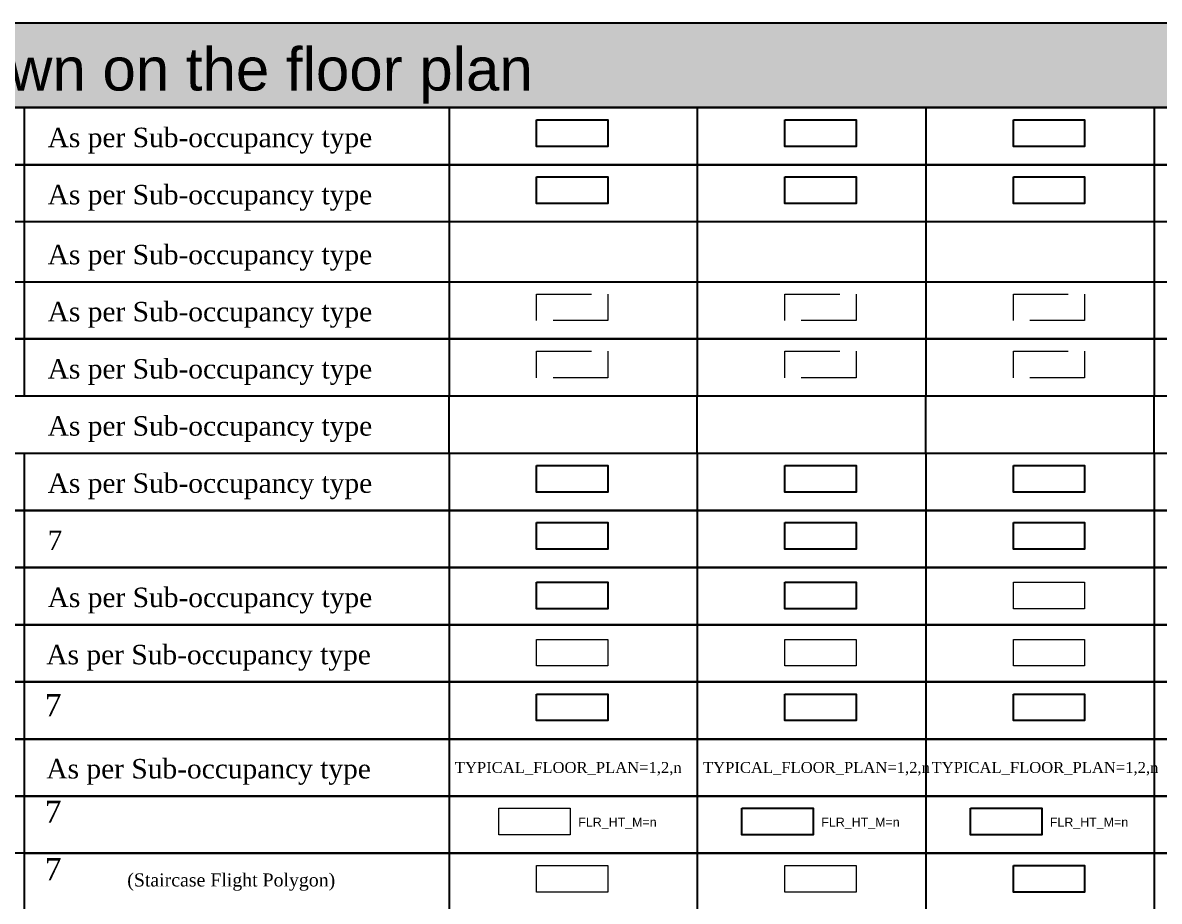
# Model space of a CAD drawing. Header units: millimetres. Extents: x -9481 to -9286, y 28719 to 28853.
# Drawn here: x -9461.74 to -9451.39, y 28793.42 to 28801.42 of the extents above; entities that cross this region are included whole.
import ezdxf

# ---------------------------------------------------------------- set-up
doc = ezdxf.new("R2010")
doc.units = ezdxf.units.MM
doc.linetypes.add('CONTINULUS', pattern=[0])
doc.linetypes.add('DASHED', pattern=[0.75, 0.5, -0.25])
for name, color, linetype in [('BLK_1_FLR_-2_BLT_UP_AREA_ADD', 7, 'Continuous'), ('BLK_1_FLR_0_APPROVED_CONSTRUCTION', 7, 'Continuous'), ('BLK_1_FLR_0_CARPET_AREA', 25, 'Continuous'), ('BLK_1_FLR_0_DEMOLITION_AREA', 7, 'Continuous'), ('BLK_1_FLR_0_ROOF_AREA', 7, 'Continuous'), ('BLK_1_FLR_1_APPROVED_CONSTRUCTION', 7, 'Continuous'), ('BLK_1_FLR_1_CARPET_AREA', 25, 'Continuous'), ('BLK_1_FLR_1_DEMOLITION_AREA', 7, 'Continuous'), ('BLK_1_FLR_1_ROOF_AREA', 7, 'Continuous'), ('BLK_1_FLR_2_APPROVED_CONSTRUCTION', 7, 'Continuous'), ('BLK_1_FLR_2_DEMOLITION_AREA', 7, 'Continuous'), ('BLK_1_FLR_2_ROOF_AREA', 7, 'Continuous'), ('BLK_1_PLANTATION_GREENSTRIP', 7, 'Continuous'), ('HATCH', 7, 'Continuous')]:
    doc.layers.add(name, color=color, linetype=linetype)
for name, color, linetype, plot in [('BLK_1_FLR_0_BLT_UP_AREA', 25, 'Continuous', False), ('BLK_1_FLR_0_BLT_UP_AREA_DEDUCT', 25, 'Continuous', False), ('BLK_1_FLR_1_BLT_UP_AREA', 25, 'Continuous', False), ('BLK_1_FLR_1_BLT_UP_AREA_DEDUCT', 25, 'Continuous', False), ('BLK_1_FLR_1_STAIR_1', 1, 'Continuous', False), ('BLK_1_FLR_2_BLT_UP_AREA', 7, 'Continuous', False), ('BLK_1_FLR_2_BLT_UP_AREA_DEDUCT', 7, 'Continuous', False), ('BLK_1_FLR_2_STAIR_1', 1, 'Continuous', False), ('BLK_1_FLR_2_STAIR_1_FLIGHT_1', 7, 'Continuous', False)]:
    doc.layers.add(name, color=color, linetype=linetype, plot=plot)
for name, color, linetype, lineweight in [('BLK_1_FLR_0_BLT_UP_AREA_DEDUCT_EXISTING', 11, 'DASHED', 9), ('BLK_1_FLR_0_BLT_UP_AREA_EXISTING', 11, 'DASHED', 9), ('BLK_1_FLR_0_CRPT_AREA_DEDUCT', 7, 'Continuous', 0), ('BLK_1_FLR_0_STAIR_1', 7, 'Continuous', 0), ('BLK_1_FLR_0_STAIR_1_FLIGHT_1', 7, 'Continuous', 0), ('BLK_1_FLR_1_BLT_UP_AREA_DEDUCT_EXISTING', 11, 'DASHED', 9), ('BLK_1_FLR_1_BLT_UP_AREA_EXISTING', 11, 'DASHED', 9), ('BLK_1_FLR_1_CRPT_AREA_DEDUCT', 7, 'Continuous', 0), ('BLK_1_FLR_1_STAIR_1_FLIGHT_1', 7, 'Continuous', 0), ('BLK_1_FLR_2_BLT_UP_AREA_DEDUCT_EXISTING', 11, 'DASHED', 9), ('BLK_1_FLR_2_BLT_UP_AREA_EXISTING', 11, 'DASHED', 9), ('BLK_1_FLR_2_CARPET_AREA', 7, 'Continuous', 0), ('BLK_1_FLR_2_CRPT_AREA_DEDUCT', 7, 'Continuous', 0)]:
    doc.layers.add(name, color=color, linetype=linetype, lineweight=lineweight)
doc.styles.add('MtXpl_Georgia', font='georgiab.ttf')
doc.styles.get("Standard").update_dxf_attribs({"font": 'arial.ttf', "height": 0.25})
doc.styles.add('TNR', font='times.ttf', dxfattribs={"height": 0.5})

# ---------------------------------------------------------------- blocks, each defined once
blk = doc.blocks.new('H2')
at = {"layer": 'HATCH', "linetype": 'CONTINULUS', "ltscale": 0.05}
h = blk.add_hatch(color=241, dxfattribs=at)
h.dxf.hatch_style = 1
h.paths.add_polyline_path([(-9435.455, 28804.6), (-9435.455, 28803.827), (-9396.427, 28803.827), (-9396.427, 28804.6)])
blk.add_lwpolyline([(-9435.455, 28804.6), (-9396.427, 28804.6), (-9396.427, 28803.827), (-9435.455, 28803.827), (-9435.455, 28804.6)], close=True)
at = {"color": 18, "insert": (-9420.014, 28804.373), "char_height": 0.39118, "attachment_point": 1}
blk.add_mtext_dynamic_manual_height_columns('Layers to be drawn on the floor plan', width=11.88863, gutter_width=1.633, heights=[0], dxfattribs=at)

msp = doc.modelspace()

# ---------------------------------------------------------------- linework, layer by layer
for p, q in [((-9461.732, 28800.646), (-9461.732, 28800.123)), ((-9457.862, 28800.646), (-9457.862, 28800.125)), ((-9455.602, 28800.646), (-9455.602, 28800.125)), ((-9453.521, 28800.646), (-9453.521, 28800.125)), ((-9451.44, 28800.646), (-9451.44, 28800.125)), ((-9461.732, 28800.125), (-9461.732, 28799.603)), ((-9457.862, 28800.125), (-9457.862, 28799.604)), ((-9455.602, 28800.125), (-9455.602, 28799.604)), ((-9453.521, 28800.125), (-9453.521, 28799.604)), ((-9451.44, 28800.125), (-9451.44, 28799.604)), ((-9461.732, 28799.059), (-9461.732, 28798.536)), ((-9457.862, 28799.059), (-9457.862, 28798.538)), ((-9455.602, 28799.059), (-9455.602, 28798.538)), ((-9453.521, 28799.059), (-9453.521, 28798.538)), ((-9451.44, 28799.059), (-9451.44, 28798.538)), ((-9461.732, 28798.538), (-9461.732, 28798.016)), ((-9457.862, 28798.538), (-9457.862, 28798.017)), ((-9455.602, 28798.538), (-9455.602, 28798.017)), ((-9453.521, 28798.538), (-9453.521, 28798.017)), ((-9451.44, 28798.538), (-9451.44, 28798.017)), ((-9461.732, 28797.497), (-9461.732, 28796.975)), ((-9457.862, 28797.497), (-9457.862, 28796.976)), ((-9455.602, 28797.497), (-9455.602, 28796.976)), ((-9453.521, 28797.497), (-9453.521, 28796.976)), ((-9451.44, 28797.497), (-9451.44, 28796.976)), ((-9461.732, 28796.976), (-9461.732, 28796.454)), ((-9457.862, 28796.976), (-9457.862, 28796.455)), ((-9455.602, 28796.976), (-9455.602, 28796.455)), ((-9453.521, 28796.976), (-9453.521, 28796.455)), ((-9451.44, 28796.976), (-9451.44, 28796.455)), ((-9461.732, 28796.455), (-9461.732, 28795.933)), ((-9457.862, 28796.455), (-9457.862, 28795.935)), ((-9455.602, 28796.455), (-9455.602, 28795.414)), ((-9453.521, 28796.455), (-9453.521, 28795.414)), ((-9451.44, 28796.455), (-9451.44, 28795.414)), ((-9461.732, 28795.935), (-9461.732, 28795.413)), ((-9457.862, 28795.935), (-9457.862, 28795.414)), ((-9461.732, 28795.414), (-9461.732, 28794.892)), ((-9457.862, 28795.414), (-9457.862, 28794.893)), ((-9455.602, 28795.414), (-9455.602, 28794.893)), ((-9453.521, 28795.414), (-9453.521, 28794.893)), ((-9451.44, 28795.414), (-9451.44, 28794.893)), ((-9461.732, 28794.893), (-9461.732, 28794.892)), ((-9461.732, 28794.893), (-9461.732, 28794.371)), ((-9457.862, 28794.893), (-9457.862, 28794.373)), ((-9455.602, 28794.893), (-9455.602, 28794.373)), ((-9453.521, 28794.893), (-9453.521, 28794.373)), ((-9451.44, 28794.893), (-9451.44, 28794.373)), ((-9461.732, 28794.373), (-9461.732, 28793.851)), ((-9461.732, 28794.373), (-9461.732, 28794.371)), ((-9457.862, 28794.373), (-9457.862, 28793.852)), ((-9455.602, 28794.373), (-9455.602, 28793.852)), ((-9453.521, 28794.373), (-9453.521, 28793.852)), ((-9451.44, 28794.373), (-9451.44, 28793.852)), ((-9461.732, 28793.852), (-9461.732, 28793.33)), ((-9457.862, 28793.852), (-9457.862, 28793.332)), ((-9455.602, 28793.852), (-9455.602, 28793.332)), ((-9453.521, 28793.852), (-9453.521, 28793.332)), ((-9451.44, 28793.852), (-9451.44, 28793.332))]:
    msp.add_line(p, q)
at = {"color": 7, "linetype": 'CONTINULUS', "ltscale": 0.05}
for p, q in [((-9461.732, 28799.604), (-9461.732, 28799.059)), ((-9457.862, 28799.604), (-9457.862, 28799.059)), ((-9455.602, 28799.604), (-9455.602, 28799.059)), ((-9453.521, 28799.604), (-9453.521, 28799.059)), ((-9451.44, 28799.604), (-9451.44, 28799.059))]:
    msp.add_line(p, q, dxfattribs=at)
for points in [[(-9481.258, 28800.125), (-9481.258, 28800.646), (-9442.23, 28800.646), (-9442.23, 28800.125), (-9470.864, 28800.125)], [(-9470.864, 28800.125), (-9442.23, 28800.125), (-9442.23, 28799.604), (-9481.258, 28799.604), (-9481.258, 28800.646)], [(-9481.258, 28798.538), (-9481.258, 28799.059), (-9442.23, 28799.059), (-9442.23, 28798.538), (-9470.864, 28798.538)], [(-9470.864, 28798.538), (-9442.23, 28798.538), (-9442.23, 28798.017), (-9470.864, 28798.017)], [(-9481.258, 28796.976), (-9481.258, 28797.497), (-9442.23, 28797.497), (-9442.23, 28796.976), (-9481.258, 28796.976)], [(-9481.258, 28796.455), (-9481.258, 28796.976), (-9442.23, 28796.976), (-9442.23, 28796.455), (-9481.258, 28796.455)], [(-9481.258, 28795.935), (-9481.258, 28796.455), (-9442.23, 28796.455), (-9442.23, 28795.935), (-9470.864, 28795.935)], [(-9470.864, 28795.935), (-9442.23, 28795.935), (-9442.23, 28795.414), (-9481.258, 28795.414)], [(-9481.258, 28793.852), (-9481.258, 28794.373), (-9442.23, 28794.373), (-9442.23, 28793.852), (-9470.864, 28793.852)], [(-9461.732, 28793.852), (-9442.23, 28793.852), (-9442.23, 28793.332), (-9461.732, 28793.332)]]:
    msp.add_lwpolyline(points)
for points in [[(-9481.258, 28795.414), (-9442.23, 28795.414), (-9442.23, 28794.893), (-9481.258, 28794.893), (-9481.258, 28795.414)], [(-9481.258, 28794.893), (-9442.23, 28794.893), (-9442.23, 28794.373), (-9481.258, 28794.373), (-9481.258, 28794.893)]]:
    msp.add_lwpolyline(points, close=True)
at = {"layer": 'BLK_1_FLR_-2_BLT_UP_AREA_ADD', "color": 7, "linetype": 'CONTINULUS', "ltscale": 0.05}
for p, q in [((-9457.862, 28797.497), (-9457.862, 28798.017)), ((-9455.602, 28797.497), (-9455.602, 28798.017)), ((-9453.521, 28797.497), (-9453.521, 28798.017)), ((-9451.44, 28797.497), (-9451.44, 28798.017))]:
    msp.add_line(p, q, dxfattribs=at)
at = {"layer": 'BLK_1_FLR_0_APPROVED_CONSTRUCTION', "color": 11}
msp.add_lwpolyline([(-9457.064, 28797.386), (-9456.415, 28797.386), (-9456.415, 28797.143), (-9457.064, 28797.143)], close=True, dxfattribs=at)
at = {"layer": 'BLK_1_FLR_0_BLT_UP_AREA', "color": 11}
msp.add_lwpolyline([(-9457.064, 28800.534), (-9456.415, 28800.534), (-9456.415, 28800.292), (-9457.064, 28800.292)], close=True, dxfattribs=at)
at = {"layer": 'BLK_1_FLR_0_BLT_UP_AREA_DEDUCT', "color": 11}
msp.add_lwpolyline([(-9457.064, 28800.014), (-9456.415, 28800.014), (-9456.415, 28799.772), (-9457.064, 28799.772)], close=True, dxfattribs=at)
at = {"layer": 'BLK_1_FLR_0_BLT_UP_AREA_DEDUCT_EXISTING', "color": 11}
msp.add_lwpolyline([(-9457.064, 28798.427), (-9456.415, 28798.427), (-9456.415, 28798.185), (-9457.064, 28798.185)], close=True, dxfattribs=at)
at = {"layer": 'BLK_1_FLR_0_BLT_UP_AREA_EXISTING', "color": 11}
msp.add_lwpolyline([(-9457.064, 28798.947), (-9456.415, 28798.947), (-9456.415, 28798.705), (-9457.064, 28798.705)], close=True, dxfattribs=at)
at = {"layer": 'BLK_1_FLR_0_CARPET_AREA', "color": 11}
msp.add_lwpolyline([(-9457.064, 28796.322), (-9456.415, 28796.322), (-9456.415, 28796.08), (-9457.064, 28796.08)], close=True, dxfattribs=at)
at = {"layer": 'BLK_1_FLR_0_CRPT_AREA_DEDUCT', "color": 11}
msp.add_lwpolyline([(-9457.064, 28795.801), (-9456.415, 28795.801), (-9456.415, 28795.559), (-9457.064, 28795.559)], close=True, dxfattribs=at)
at = {"layer": 'BLK_1_FLR_0_DEMOLITION_AREA', "color": 7}
msp.add_lwpolyline([(-9457.064, 28796.865), (-9456.415, 28796.865), (-9456.415, 28796.623), (-9457.064, 28796.623)], close=True, dxfattribs=at)
at = {"layer": 'BLK_1_FLR_0_ROOF_AREA', "linetype": 'CONTINULUS', "ltscale": 0.05}
msp.add_lwpolyline([(-9457.064, 28795.303), (-9456.415, 28795.303), (-9456.415, 28795.061), (-9457.064, 28795.061)], close=True, dxfattribs=at)
at = {"layer": 'BLK_1_FLR_0_STAIR_1'}
msp.add_lwpolyline([(-9457.409, 28794.262), (-9456.76, 28794.262), (-9456.76, 28794.02), (-9457.409, 28794.02)], close=True, dxfattribs=at)
at = {"layer": 'BLK_1_FLR_0_STAIR_1_FLIGHT_1'}
msp.add_lwpolyline([(-9457.064, 28793.741), (-9456.415, 28793.741), (-9456.415, 28793.499), (-9457.064, 28793.499)], close=True, dxfattribs=at)
at = {"layer": 'BLK_1_FLR_1_APPROVED_CONSTRUCTION', "color": 11}
msp.add_lwpolyline([(-9454.804, 28797.386), (-9454.154, 28797.386), (-9454.154, 28797.143), (-9454.804, 28797.143)], close=True, dxfattribs=at)
at = {"layer": 'BLK_1_FLR_1_BLT_UP_AREA', "color": 11}
msp.add_lwpolyline([(-9454.804, 28800.534), (-9454.154, 28800.534), (-9454.154, 28800.292), (-9454.804, 28800.292)], close=True, dxfattribs=at)
at = {"layer": 'BLK_1_FLR_1_BLT_UP_AREA_DEDUCT', "color": 11}
msp.add_lwpolyline([(-9454.804, 28800.014), (-9454.154, 28800.014), (-9454.154, 28799.772), (-9454.804, 28799.772)], close=True, dxfattribs=at)
at = {"layer": 'BLK_1_FLR_1_BLT_UP_AREA_DEDUCT_EXISTING', "color": 11}
msp.add_lwpolyline([(-9454.804, 28798.427), (-9454.154, 28798.427), (-9454.154, 28798.185), (-9454.804, 28798.185)], close=True, dxfattribs=at)
at = {"layer": 'BLK_1_FLR_1_BLT_UP_AREA_EXISTING', "color": 11}
msp.add_lwpolyline([(-9454.804, 28798.947), (-9454.154, 28798.947), (-9454.154, 28798.705), (-9454.804, 28798.705)], close=True, dxfattribs=at)
at = {"layer": 'BLK_1_FLR_1_CARPET_AREA', "color": 11}
msp.add_lwpolyline([(-9454.804, 28796.322), (-9454.154, 28796.322), (-9454.154, 28796.08), (-9454.804, 28796.08)], close=True, dxfattribs=at)
at = {"layer": 'BLK_1_FLR_1_CRPT_AREA_DEDUCT', "color": 11}
msp.add_lwpolyline([(-9454.804, 28795.801), (-9454.154, 28795.801), (-9454.154, 28795.559), (-9454.804, 28795.559)], close=True, dxfattribs=at)
at = {"layer": 'BLK_1_FLR_1_DEMOLITION_AREA', "color": 7}
msp.add_lwpolyline([(-9454.804, 28796.865), (-9454.154, 28796.865), (-9454.154, 28796.623), (-9454.804, 28796.623)], close=True, dxfattribs=at)
at = {"layer": 'BLK_1_FLR_1_ROOF_AREA', "linetype": 'CONTINULUS', "ltscale": 0.05}
msp.add_lwpolyline([(-9454.804, 28795.303), (-9454.154, 28795.303), (-9454.154, 28795.061), (-9454.804, 28795.061)], close=True, dxfattribs=at)
at = {"layer": 'BLK_1_FLR_1_STAIR_1', "color": 7}
msp.add_lwpolyline([(-9455.195, 28794.262), (-9454.546, 28794.262), (-9454.546, 28794.02), (-9455.195, 28794.02)], close=True, dxfattribs=at)
at = {"layer": 'BLK_1_FLR_1_STAIR_1_FLIGHT_1'}
msp.add_lwpolyline([(-9454.804, 28793.741), (-9454.154, 28793.741), (-9454.154, 28793.499), (-9454.804, 28793.499)], close=True, dxfattribs=at)
at = {"layer": 'BLK_1_FLR_2_APPROVED_CONSTRUCTION', "color": 11}
msp.add_lwpolyline([(-9452.723, 28797.386), (-9452.074, 28797.386), (-9452.074, 28797.143), (-9452.723, 28797.143)], close=True, dxfattribs=at)
at = {"layer": 'BLK_1_FLR_2_BLT_UP_AREA', "color": 11}
msp.add_lwpolyline([(-9452.723, 28800.534), (-9452.074, 28800.534), (-9452.074, 28800.292), (-9452.723, 28800.292)], close=True, dxfattribs=at)
at = {"layer": 'BLK_1_FLR_2_BLT_UP_AREA_DEDUCT', "color": 11}
msp.add_lwpolyline([(-9452.723, 28800.014), (-9452.074, 28800.014), (-9452.074, 28799.772), (-9452.723, 28799.772)], close=True, dxfattribs=at)
at = {"layer": 'BLK_1_FLR_2_BLT_UP_AREA_DEDUCT_EXISTING', "color": 11}
msp.add_lwpolyline([(-9452.723, 28798.427), (-9452.074, 28798.427), (-9452.074, 28798.185), (-9452.723, 28798.185)], close=True, dxfattribs=at)
at = {"layer": 'BLK_1_FLR_2_BLT_UP_AREA_EXISTING', "color": 11}
msp.add_lwpolyline([(-9452.723, 28798.947), (-9452.074, 28798.947), (-9452.074, 28798.705), (-9452.723, 28798.705)], close=True, dxfattribs=at)
at = {"layer": 'BLK_1_FLR_2_CARPET_AREA', "color": 11}
msp.add_lwpolyline([(-9452.723, 28796.322), (-9452.074, 28796.322), (-9452.074, 28796.08), (-9452.723, 28796.08)], close=True, dxfattribs=at)
at = {"layer": 'BLK_1_FLR_2_CRPT_AREA_DEDUCT', "color": 11}
msp.add_lwpolyline([(-9452.723, 28795.801), (-9452.074, 28795.801), (-9452.074, 28795.559), (-9452.723, 28795.559)], close=True, dxfattribs=at)
at = {"layer": 'BLK_1_FLR_2_DEMOLITION_AREA', "color": 7}
msp.add_lwpolyline([(-9452.723, 28796.865), (-9452.074, 28796.865), (-9452.074, 28796.623), (-9452.723, 28796.623)], close=True, dxfattribs=at)
at = {"layer": 'BLK_1_FLR_2_ROOF_AREA', "linetype": 'CONTINULUS', "ltscale": 0.05}
msp.add_lwpolyline([(-9452.723, 28795.303), (-9452.074, 28795.303), (-9452.074, 28795.061), (-9452.723, 28795.061)], close=True, dxfattribs=at)
at = {"layer": 'BLK_1_FLR_2_STAIR_1', "color": 7}
msp.add_lwpolyline([(-9453.114, 28794.262), (-9452.465, 28794.262), (-9452.465, 28794.02), (-9453.114, 28794.02)], close=True, dxfattribs=at)
at = {"layer": 'BLK_1_FLR_2_STAIR_1_FLIGHT_1', "linetype": 'CONTINULUS', "ltscale": 0.05}
msp.add_lwpolyline([(-9452.723, 28793.741), (-9452.074, 28793.741), (-9452.074, 28793.499), (-9452.723, 28793.499)], close=True, dxfattribs=at)

# ---------------------------------------------------------------- block references
at = {"layer": 'BLK_1_PLANTATION_GREENSTRIP', "linetype": 'CONTINULUS'}
msp.add_blockref('H2', (-45.803, -3.181), dxfattribs=at)

# ---------------------------------------------------------------- texts
at = {"linetype": 'CONTINULUS', "style": 'MtXpl_Georgia'}
for s, height, p in [('As per Sub-occupancy type', 0.17748, (-9461.517, 28800.285)), ('As per Sub-occupancy type', 0.17748, (-9461.517, 28799.764)), ('As per Sub-occupancy type', 0.17748, (-9461.517, 28799.218)), ('As per Sub-occupancy type', 0.17748, (-9461.517, 28798.698)), ('As per Sub-occupancy type', 0.17748, (-9461.517, 28798.177)), ('As per Sub-occupancy type', 0.17748, (-9461.517, 28797.657)), ('As per Sub-occupancy type', 0.17748, (-9461.517, 28797.136)), ('7', 0.177, (-9461.517, 28796.615)), ('As per Sub-occupancy type', 0.17748, (-9461.517, 28796.095)), ('As per Sub-occupancy type', 0.17748, (-9461.529, 28795.574)), ('7', 0.201, (-9461.543, 28795.101)), ('As per Sub-occupancy type', 0.17748, (-9461.529, 28794.534)), ('7', 0.201, (-9461.543, 28794.13)), ('7', 0.201, (-9461.543, 28793.607)), ('(Staircase Flight Polygon)', 0.11941, (-9460.792, 28793.55))]:
    msp.add_text(s, height=height, dxfattribs=at).set_placement(p)
at = {"layer": 'BLK_1_FLR_0_BLT_UP_AREA', "color": 11, "insert": (-9457.809, 28794.684), "char_height": 0.1, "attachment_point": 1, "style": 'TNR'}
msp.add_mtext_dynamic_manual_height_columns('TYPICAL_FLOOR_PLAN=1,2,n', width=3.3155, gutter_width=2.5, heights=[0], dxfattribs=at)
at = {"layer": 'BLK_1_FLR_0_STAIR_1', "insert": (-9456.685, 28794.177), "char_height": 0.081, "attachment_point": 1}
msp.add_mtext_dynamic_manual_height_columns('FLR_HT_M=n', width=0.42206, gutter_width=0.405, heights=[0], dxfattribs=at)
at = {"layer": 'BLK_1_FLR_1_BLT_UP_AREA', "color": 11, "insert": (-9455.549, 28794.684), "char_height": 0.1, "attachment_point": 1, "style": 'TNR'}
msp.add_mtext_dynamic_manual_height_columns('TYPICAL_FLOOR_PLAN=1,2,n', width=3.3155, gutter_width=2.5, heights=[0], dxfattribs=at)
at = {"layer": 'BLK_1_FLR_1_STAIR_1', "color": 7, "insert": (-9454.472, 28794.177), "char_height": 0.081, "attachment_point": 1}
msp.add_mtext_dynamic_manual_height_columns('FLR_HT_M=n', width=0.42206, gutter_width=0.405, heights=[0], dxfattribs=at)
at = {"layer": 'BLK_1_FLR_2_BLT_UP_AREA', "color": 11, "insert": (-9453.468, 28794.684), "char_height": 0.1, "attachment_point": 1, "style": 'TNR'}
msp.add_mtext_dynamic_manual_height_columns('TYPICAL_FLOOR_PLAN=1,2,n', width=3.3155, gutter_width=2.5, heights=[0], dxfattribs=at)
at = {"layer": 'BLK_1_FLR_2_STAIR_1', "color": 7, "insert": (-9452.391, 28794.177), "char_height": 0.081, "attachment_point": 1}
msp.add_mtext_dynamic_manual_height_columns('FLR_HT_M=n', width=0.42206, gutter_width=0.405, heights=[0], dxfattribs=at)

doc.saveas('drawing.dxf')
